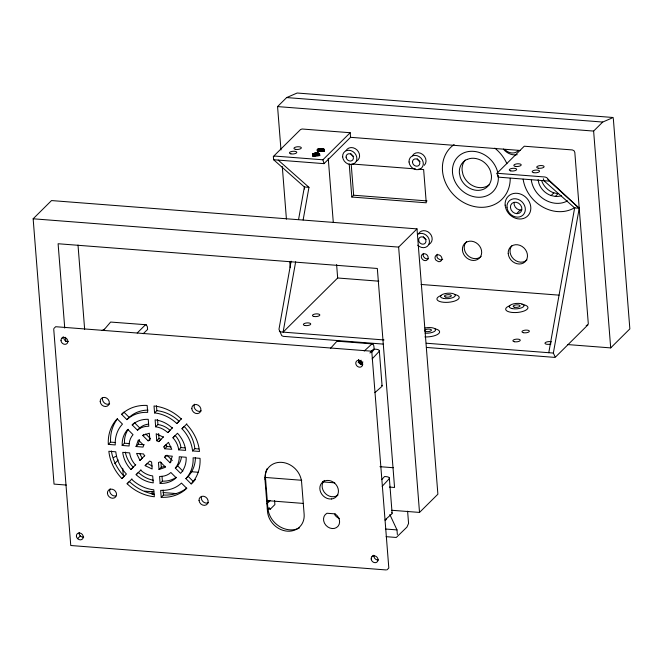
<?xml version="1.0" encoding="UTF-8"?>
<svg xmlns="http://www.w3.org/2000/svg" width="663" height="663" viewBox="0 0 663 663"><rect width="100%" height="100%" fill="white"/><g stroke="black" fill="none" stroke-linecap="round" stroke-linejoin="round"><path stroke-width="0.99" d="M136.039 446.539L138.327 439.95L143.664 445.287L143.042 447.086L136.039 446.539L138.31 444.285L139.57 439.561M267.496 511.405L264.968 479.299A19.766 16.906 45.2 0 1 281.841 462.368A19.766 16.906 45.2 0 1 301.607 482.134L304.135 514.248A19.766 16.906 45.2 0 1 287.261 531.171A19.766 16.906 45.2 0 1 267.496 511.405L267.86 508.09L265.482 477.816A21.746 18.597 45.2 0 1 266.957 468.824M291.132 261.189L278.966 329.287L281.692 335.611L283.25 336.348L383.139 344.089M298.574 219.511L304.383 186.983L273.628 159.742L273.355 156.501L300.53 129.55L302.096 129.003L350.188 132.724L350.553 137.316L324.016 163.645L273.628 159.742M295.665 261.769L283.101 332.13L337.666 277.996L378.855 281.187M303.132 219.967L308.958 187.339L278.203 160.098M548.782 352.708L574.639 207.925L543.884 180.676L543.328 178.753M555.064 356.735L553.356 353.064L579.222 208.281L547.911 179.109M164.697 457.437L165.319 455.647L172.322 456.185L170.035 462.774L164.697 457.437L166.968 455.183L172.305 460.52M264.968 479.299L265.482 477.816M426.392 347.437L555.122 357.415L587.741 325.052L588.305 323.759L574.821 152.415L574.025 150.741L572.351 149.937L524.251 146.216L496.977 173.275L498.079 177.129L549.412 181.107L579.222 208.281L574.639 207.925M312.571 154.131C312.331 156.733 317.643 155.88 319.234 154.811C320.428 151.951 310.939 152.258 312.671 156.004M103.594 330.298L110.622 322.052L146.175 324.746L147.327 326.61L147.625 329.445L143.167 333.738M330.58 348.299L336.68 341.511A4.906 1.657 -86.4 0 1 337.956 341.544M361.542 363.506L362.91 361.998M371.802 352.161L374.537 349.136L376.252 349.268A4.906 1.939 -5.4 0 1 378.996 351.589L372.117 358.948M381.822 479.548L384.557 476.515L386.28 476.647A4.906 1.939 -5.4 0 1 389.024 478.968L382.145 486.327M114.691 463.702L118.221 459.931M121.884 478.553L126.393 474.02A35.081 29.992 45.2 0 1 115.785 451.81L108.856 451.271A42.556 36.39 45.2 0 0 121.884 478.553L124.155 476.291A42.556 36.39 45.2 0 1 111.367 450.923M135.426 464.97A20.139 17.221 45.2 0 1 129.65 452.879L122.721 452.348A27.606 23.603 45.2 0 0 130.909 469.495L135.758 464.655M144.493 455.871L143.581 453.964L136.578 453.417L139.934 460.445L144.816 455.572M163.222 437.091L156.203 433.735L156.758 440.746L158.664 441.657L163.546 436.793M172.247 428.033A27.606 23.603 45.2 0 0 155.117 419.853L155.656 426.798A20.139 17.221 45.2 0 1 167.739 432.566L172.587 427.718M181.281 418.983A42.556 36.39 45.2 0 0 154.023 405.98L154.57 412.916A35.081 30.001 45.2 0 1 176.764 423.508L181.621 418.668M131.614 479.241A35.048 29.968 45.2 0 0 153.791 489.808L154.338 496.753A42.523 36.366 45.2 0 1 127.105 483.766L131.954 478.926M140.647 470.183A20.105 17.188 45.2 0 0 152.697 475.935L153.244 482.871A27.573 23.578 45.2 0 1 136.13 474.716L140.987 469.868M145.156 465.658L149.722 461.083L151.603 461.978L152.15 468.99L145.156 465.658L147.435 463.404L152.192 466.031M163.877 446.887L168.443 442.312L171.775 449.307L164.772 448.768L163.877 446.887L166.148 444.633L167.051 446.514L171.046 446.821M172.952 437.787L177.469 433.254A27.573 23.578 45.2 0 1 185.64 450.384L178.712 449.845A20.105 17.188 45.2 0 0 172.952 437.787L175.231 435.525A20.105 17.188 45.2 0 1 180.982 447.591L184.944 447.898M186.494 424.204A42.523 36.366 45.2 0 1 199.497 451.453L192.568 450.923A35.048 29.968 45.2 0 0 181.985 428.729L186.833 423.889M66.341 485.059L54.035 484.106L33.15 218.79L51.515 200.566L417.002 228.884L437.887 494.2L419.522 512.424L391.816 510.278M53.869 328.516L55.684 326.71L371.752 351.199L388.816 568.025L386.993 569.832M277.565 106.586L286.656 97.569L297.148 93.019L613.217 117.508L602.725 122.05L593.625 131.075L277.565 106.586L280.979 149.954M61.816 338.279L63.184 336.928M137.191 333.008L145.131 325.127L146.175 324.746M273.355 156.501L274.814 156.07L322.914 159.791L350.188 132.724M121.619 414.358A42.556 36.39 45.2 0 1 147.153 405.441L147.7 412.386A35.081 29.992 45.2 0 0 126.906 419.646L121.619 414.358L123.318 412.668M126.906 419.646L129.177 417.392A35.081 29.992 45.2 0 1 148.056 410.09M349.21 163.786L351.821 197.035L353.644 195.229L427.055 200.922M108.318 444.392A42.556 36.39 45.2 0 1 117.177 418.809L122.464 424.096A35.081 30.001 45.2 0 0 115.246 444.931L108.318 444.392L110.588 442.138A42.556 36.39 45.2 0 1 117.517 418.809M132.194 424.933A27.606 23.603 45.2 0 1 148.239 419.323L148.785 426.268A20.139 17.221 45.2 0 0 137.481 430.221L132.194 424.933L133.893 423.234M154.57 412.916L156.841 410.662L156.451 405.706M137.473 430.212L139.752 427.958A20.139 17.221 45.2 0 1 147.99 424.179M122.174 445.461A27.606 23.603 45.2 0 1 127.752 429.384L133.039 434.671A20.139 17.221 45.2 0 0 129.103 446L122.174 445.461L124.453 443.207A27.606 23.603 45.2 0 1 128.299 429.276M142.76 435.5L149.332 433.204L149.888 440.215L148.098 440.837L142.76 435.5L143.896 434.373M155.656 426.798L157.935 424.544L157.545 419.588M148.098 440.837L150.377 438.583L145.703 433.917M156.758 440.746L159.029 438.492L158.639 433.486M176.764 423.508L179.043 421.254A35.081 30.001 45.2 0 0 156.841 410.662M158.664 441.657L160.943 439.403L159.029 438.492M167.739 432.558L170.01 430.304A20.139 17.221 45.2 0 0 157.935 424.535M139.934 460.445L142.213 458.183L139.561 453.401M130.909 469.495L133.18 467.241A27.606 23.603 45.2 0 1 125.29 452.075M181.985 428.729L184.256 426.475A35.048 29.968 45.2 0 1 194.839 448.66L198.801 448.967M136.13 474.716L138.401 472.454A27.573 23.578 45.2 0 0 153.534 480.319M127.105 483.766L129.376 481.512A42.523 36.366 45.2 0 0 153.75 494.109M164.772 448.768L167.051 446.514M77.588 538.654L80.314 535.953M178.712 449.845L180.982 447.591M159.021 469.52L165.593 467.224L160.255 461.887L158.474 462.509L159.021 469.52L161.3 467.266L165.153 466.304M170.035 462.774L171.17 461.647M175.322 468.061A20.139 17.221 45.2 0 0 179.25 456.724L186.179 457.263A27.606 23.603 45.2 0 1 180.601 473.349L175.322 468.061L177.593 465.807A20.139 17.221 45.2 0 0 181.355 457.545M192.568 450.923L194.839 448.66M160.114 483.402A27.606 23.603 45.2 0 0 176.167 477.799L170.88 472.512A20.139 17.221 45.2 0 1 159.568 476.465L160.114 483.402L162.385 481.147A27.606 23.603 45.2 0 0 176.3 477.277M33.15 218.79L398.637 247.1L417.002 228.884M161.208 497.283A42.556 36.39 45.2 0 0 186.742 488.366L181.455 483.087A35.081 29.992 45.2 0 1 160.661 490.347L161.208 497.283L163.479 495.029A42.556 36.39 45.2 0 0 186.767 488.059M195.394 479.407A42.556 36.39 45.2 0 1 193.447 481.661L191.176 483.924L185.889 478.636L188.168 476.382A35.081 30.001 45.2 0 0 195.428 457.462M358.161 362.429L359.561 361.045L361.227 361.725L362.164 365.172M359.131 363.813L361.227 361.725M369.929 353.006L371.752 351.199M360.606 364.517L362.006 363.133M516.601 213.66L520.24 210.055M551.11 195.552L553.837 192.85L558.031 193.72L555.304 196.422L551.11 195.552A17.296 14.793 45.2 0 1 538.878 183.328L538.116 179.632M266.841 503.847L269.667 501.046A3.746 1.376 -85.6 0 0 270.007 500.573M267.728 509.201L269.203 507.742L270.305 509.151L274.896 504.593L274.573 500.565M371.984 556.63L373.352 555.279M567.453 344.553L610.698 347.901L629.85 328.898L613.325 118.52M364.219 351.042L371.628 344.213A4.906 1.956 -84.7 0 1 373.965 346.981L374.098 348.705L371.056 351.415M359.619 361.584L361.144 360.233M374.902 392.629L381.755 386.579A4.906 1.641 -3.7 0 0 381.722 385.319M384.93 520.007L391.775 513.966A4.906 1.641 -3.7 0 0 391.75 512.698M102.127 330.489L104.605 329.221M317.32 149.465L321.804 148.52L323.453 148.844L324.232 149.747L322.848 150.791L319.301 151.247L317.163 150.65L317.32 149.465L317.469 151.305M586.167 325.483L587.741 325.052M286.656 97.569L602.725 122.05M350.553 137.316L520.496 150.484M496.977 173.275L545.069 177.004L546.851 177.692L549.412 181.107M352.268 164.018L415.486 168.916M418.544 169.156L423.64 169.546L426.259 202.803L351.821 197.035M308.958 187.339L304.383 186.983L304.541 189.038M421.071 284.46L559.058 295.151M384.018 339.945L280.814 331.948L279.322 331.094M426.243 343.219L553.356 353.064M337.558 341.196L372.664 343.923M110.588 442.138L115.544 442.519M124.453 443.207L129.401 443.597M138.31 444.285L144.319 444.749M379.94 466.686L393.341 467.73M190.82 471.683L198.038 472.247M264.653 477.401L301.764 480.277M322.392 481.877L334.765 482.838M389.405 487.073L394.56 487.471L377.33 268.474L58.104 243.744L64.742 328.052M144.493 491.117L153.791 491.838M163.081 492.559L176.507 493.595M267.098 500.615L303.24 503.416M266.659 500.814L269.667 501.046M152.167 494.018L154.181 494.167M267.297 508.919L270.305 509.151M385.675 529.033L396.988 529.903L397.352 534.535M386.115 536.674L396.275 537.461L406.941 527.11L408.574 523.405L407.604 511.148M386.206 569.948L70.759 545.508L53.744 329.296M318.828 153.327L319.052 155.192M123.89 412.104L129.177 417.392M134.465 422.671L139.752 427.958M177.593 465.807L182.88 471.095M188.168 476.382L193.455 481.661M389.819 514.496L396.988 529.903M319.641 153.907L319.806 155.78M322.914 159.791L324.016 163.645M593.625 131.075L610.698 347.901M398.637 247.1L419.522 512.424M379.302 350.553L382.07 385.717M389.33 477.94L392.098 513.096M351.183 163.993L353.644 195.229M328.243 158.291L333.282 222.271M336.605 264.578L337.666 277.996M324.19 149.399L324.356 151.272M324.058 149.258L324.207 151.089M323.9 149.076L324.091 150.949M323.668 148.968L323.809 150.799M323.594 150.683L323.453 148.844L323.519 150.65M323.063 148.736L323.204 150.567M322.757 148.645L322.972 151.396M322.657 148.628L322.881 151.379M322.284 148.578L322.5 151.33M321.92 148.529L322.135 151.28M321.804 148.52L322.019 151.272M321.389 148.52L321.605 151.272M320.983 148.512L321.199 151.263M320.859 148.512L321.074 151.263M320.436 148.545L320.652 151.297M320.014 148.578L320.229 151.33M319.897 148.595L320.113 151.346M319.491 148.669L319.707 151.421M319.085 148.736L319.301 151.487M319.657 155.606L319.4 153.625L319.491 155.424M318.978 148.761L319.193 151.52M319.118 153.476L319.268 155.308M318.621 148.877L318.837 151.628M318.257 148.976L318.472 151.728M318.165 149.009L318.381 151.761M318.513 153.244L318.663 155.076M317.884 149.142L318.099 151.902M318.116 153.136L318.431 155.913M317.585 149.274L317.734 151.114M317.519 149.316L317.66 151.156M317.743 153.095L317.958 155.846M317.37 153.045L317.585 155.797M317.254 153.037L317.478 155.788M316.848 153.029L317.063 155.78M316.433 153.02L316.649 155.772M316.317 153.02L316.533 155.772M315.895 153.062L316.11 155.813M315.472 153.087L315.687 155.838M315.348 153.103L315.563 155.855M314.95 153.178L315.165 155.929M314.544 153.252L314.759 156.004M314.428 153.277L314.652 156.029M314.071 153.385L314.295 156.137M313.715 153.484L313.93 156.236M313.616 153.526L313.839 156.277M313.334 153.659L313.549 156.41M313.044 153.791L313.259 156.543M312.969 153.824L313.185 156.584M312.779 153.982L312.919 155.813M282.281 166.471L286.424 219.13M289.756 261.462L290.245 267.661M160.902 462.26L161.3 467.266M161.996 476.191L162.385 481.147M163.09 490.073L163.479 495.029M152.001 491.341L152.241 494.407M122.696 468.269L123.26 475.33M78.01 245.053L84.649 329.362M65.471 337.301L65.794 341.412M567.52 200.864A24.705 21.125 45.2 0 1 531.312 180.162M518.093 150.816A9.887 8.453 45.2 0 1 505.14 149.813M521.706 209.972A6.174 5.279 45.2 0 1 514.14 202.406M574.937 207.502A34.592 29.586 45.2 0 1 523.132 179.176M517.215 154.686A13.84 11.835 45.2 0 1 503.366 149.051M420.044 161.499A3.953 3.381 45.2 0 1 417.251 158.706M426.176 239.476A3.953 3.381 45.2 0 1 423.384 236.683M510.22 178.272A36.473 31.194 45.2 0 1 462.376 201.792A36.473 31.194 45.2 0 1 454.13 144.551M494.797 148.122A36.473 31.194 45.2 0 1 506.93 163.711M498.228 175.256A24.705 21.125 45.2 0 1 467.166 194.209A24.705 21.125 45.2 0 1 460.188 154.885A24.705 21.125 45.2 0 1 497.698 172.256M561.346 195.676A17.296 14.793 45.2 0 1 555.304 196.422M553.837 192.85A17.296 14.793 45.2 0 1 541.613 180.618M353.628 156.352A3.953 3.381 45.2 0 1 350.826 153.559M489.65 184.455A17.296 14.793 45.2 0 1 462.973 174.526L462.094 170.325A17.296 14.793 45.2 0 1 465.244 160.048M550.97 343.882A3.705 1.351 -4.5 0 1 545.773 344.014A3.705 1.351 -4.5 0 1 546.387 342.067A3.705 1.351 -4.5 0 1 551.575 341.934M454.719 294.488A11.172 4.077 -4.5 0 1 456.393 300.372A11.172 4.077 -4.5 0 1 439.967 301.582A11.172 4.077 -4.5 0 1 441.152 295.491M435.003 328.831A11.486 4.193 -4.5 0 1 438.409 333.854A11.486 4.193 -4.5 0 1 424.875 336.92M521.806 304.416A11.172 4.077 -4.5 0 1 525.941 310.135A11.172 4.077 -4.5 0 1 509.167 311.908A11.172 4.077 -4.5 0 1 509.897 305.676M412.436 155.788A7.691 6.58 45.2 0 1 422.787 154.512A7.691 6.58 45.2 0 1 424.337 165.278M346.045 150.658A7.658 6.547 45.2 0 1 357.1 150.053A7.658 6.547 45.2 0 1 356.512 161.126M418.577 233.766A7.691 6.58 45.2 0 1 429.674 233.152A7.691 6.58 45.2 0 1 429.085 244.266M424.552 330.464A3.464 1.26 -4.5 0 1 429.798 329.171A3.464 1.26 -4.5 0 1 429.881 331.301A3.464 1.26 -4.5 0 1 424.569 330.787M424.958 328.011A7.658 2.793 -4.5 0 1 435.624 329.809A7.658 2.793 -4.5 0 1 425.165 333.174M527.002 259.879A10.376 8.876 45.2 0 1 513.717 259.142A10.376 8.876 45.2 0 1 511.803 245.782M481.189 256.332A10.376 8.876 45.2 0 1 467.589 255.28A10.376 8.876 45.2 0 1 466.52 241.655M442.718 259.225A3.705 3.166 45.2 0 1 440.273 259.83L437.845 258.437A3.705 3.166 45.2 0 1 437.315 254.244M428.505 258.471A3.705 3.166 45.2 0 1 425.066 258.205L423.715 256.846A3.705 3.166 45.2 0 1 423.442 253.407M418.254 234.056A7.691 6.58 45.2 0 1 427.817 236.873A7.691 6.58 45.2 0 1 427.32 246.338A7.691 6.58 45.2 0 1 417.657 245.177M378.482 559.937A3.705 3.166 45.2 0 1 373.949 555.395M362.678 364.459A3.705 3.166 45.2 0 1 360.084 363.581L359.404 362.893A3.705 3.166 45.2 0 1 358.683 359.454M83.704 537.096A3.705 3.166 45.2 0 1 79.162 532.555M299.469 527.914A21.746 18.597 45.2 0 1 267.86 508.09M191.176 483.915A42.556 36.39 45.2 0 0 200.044 458.34L193.107 457.801A35.081 30.001 45.2 0 1 185.889 478.636M68.314 341.586A3.705 3.166 45.2 0 1 63.781 337.044M115.785 495.932A4.923 4.21 45.2 0 1 110.854 493.927A4.923 4.21 45.2 0 1 110.124 488.838M109.627 403.825A4.923 4.21 45.2 0 1 104.547 403.096A4.923 4.21 45.2 0 1 102.541 398.165M208.464 502.653A4.923 4.21 45.2 0 1 203.375 501.932A4.923 4.21 45.2 0 1 201.37 497.001M201.237 410.919A4.923 4.21 45.2 0 1 195.676 409.767A4.923 4.21 45.2 0 1 194.516 404.198M339.365 518.408A7.707 6.589 45.2 0 1 334.765 514.737M337.973 495.012A10.003 8.561 45.2 0 1 333.787 496.728L331.384 496.662A10.003 8.561 45.2 0 1 322.972 490.007A10.003 8.561 45.2 0 1 324.315 480.41M113.671 457.636A4.906 1.939 -5.4 0 1 116.274 456.351M386.43 518.781A4.906 1.956 -84.7 0 1 385.485 520.281M427.842 259.117L426.682 260.277A3.705 3.166 45.2 0 1 423.251 260.012L421.892 258.653A3.705 3.166 45.2 0 1 424.461 253.722A3.705 3.166 45.2 0 1 427.842 259.117M441.45 260.41L440.895 261.031A3.705 3.166 45.2 0 1 438.458 261.636L436.022 260.244A3.705 3.166 45.2 0 1 435.848 255.611A3.705 3.166 45.2 0 1 440.464 255.752A3.705 3.166 45.2 0 1 441.45 260.41M467.465 159.344L466.288 159.75A17.296 14.793 45.2 0 0 459.368 173.035L460.238 177.228A17.296 14.793 45.2 0 0 478.744 190.356A17.296 14.793 45.2 0 0 491.432 175.521L490.562 171.319A17.296 14.793 45.2 0 0 482.324 160.993C477.907 158.407 472.288 157.189 467.465 159.344M331.517 498.982L329.105 498.916A10.003 8.561 45.2 0 1 320.726 484.487A10.003 8.561 45.2 0 1 336.29 484.935A10.003 8.561 45.2 0 1 331.517 498.982M335.03 513.875L327.008 513.253A8.644 7.392 45.2 0 0 325.831 525.204A8.644 7.392 45.2 0 0 338.113 526.157A8.644 7.392 45.2 0 0 335.03 513.875M361.799 361.841L361.111 361.153A3.705 3.166 45.2 0 0 356.611 361.103A3.705 3.166 45.2 0 0 356.677 365.603L357.357 366.291A3.705 3.166 45.2 0 0 361.857 366.341A3.705 3.166 45.2 0 0 361.799 361.841M506.988 207.221A9.887 8.453 45.2 0 0 521.358 216.229A9.887 8.453 45.2 0 0 520.107 200.342A9.887 8.453 45.2 0 0 506.988 207.221M505.14 205.132A13.84 11.835 45.2 0 0 525.253 217.746A13.84 11.835 45.2 0 0 523.505 195.502A13.84 11.835 45.2 0 0 505.14 205.132M510.427 207.486A6.174 5.279 45.2 0 0 519.402 213.113A6.174 5.279 45.2 0 0 518.623 203.185A6.174 5.279 45.2 0 0 510.427 207.486M412.502 162.261A3.953 3.381 45.2 0 0 418.245 165.858A3.953 3.381 45.2 0 0 417.748 159.51A3.953 3.381 45.2 0 0 412.502 162.261M523.463 332.71A3.705 1.351 -4.5 0 0 529.339 331.376A3.705 1.351 -4.5 0 0 524.209 330.323A3.705 1.351 -4.5 0 0 523.463 332.71M418.635 240.23A3.953 3.381 45.2 0 0 424.386 243.835A3.953 3.381 45.2 0 0 423.881 237.478A3.953 3.381 45.2 0 0 418.635 240.23M346.086 157.114A3.953 3.381 45.2 0 0 351.829 160.719A3.953 3.381 45.2 0 0 351.332 154.363A3.953 3.381 45.2 0 0 346.086 157.114M295.441 149.349A3.705 1.351 -4.5 0 0 301.317 148.015A3.705 1.351 -4.5 0 0 296.187 146.962A3.705 1.351 -4.5 0 0 295.441 149.349M515.308 166.38A3.705 1.351 -4.5 0 0 521.193 165.054A3.705 1.351 -4.5 0 0 516.054 164.001A3.705 1.351 -4.5 0 0 515.308 166.38M510.767 170.897A3.705 1.351 -4.5 0 0 516.643 169.562A3.705 1.351 -4.5 0 0 511.505 168.51A3.705 1.351 -4.5 0 0 510.767 170.897M533.665 172.67A3.705 1.351 -4.5 0 0 539.549 171.336A3.705 1.351 -4.5 0 0 534.411 170.283A3.705 1.351 -4.5 0 0 533.665 172.67M538.215 168.162A3.705 1.351 -4.5 0 0 544.091 166.827A3.705 1.351 -4.5 0 0 538.961 165.775A3.705 1.351 -4.5 0 0 538.215 168.162M514.372 341.727A3.705 1.351 -4.5 0 0 520.248 340.401A3.705 1.351 -4.5 0 0 515.11 339.348A3.705 1.351 -4.5 0 0 514.372 341.727M313.939 316.475A3.705 1.351 -4.5 0 0 319.815 315.14A3.705 1.351 -4.5 0 0 314.676 314.088A3.705 1.351 -4.5 0 0 313.939 316.475M304.839 325.492A3.705 1.351 -4.5 0 0 310.723 324.166A3.705 1.351 -4.5 0 0 305.585 323.113A3.705 1.351 -4.5 0 0 304.839 325.492M508.223 253.606A10.376 8.876 45.2 0 0 523.306 263.062A10.376 8.876 45.2 0 0 521.996 246.379A10.376 8.876 45.2 0 0 508.223 253.606M462.418 250.05A10.376 8.876 45.2 0 0 477.501 259.515A10.376 8.876 45.2 0 0 476.191 242.832A10.376 8.876 45.2 0 0 462.418 250.05M512.201 308.61A7.45 2.718 -4.5 0 0 524.01 305.933A7.45 2.718 -4.5 0 0 513.684 303.82A7.45 2.718 -4.5 0 0 512.201 308.61M514.571 307.276A3.464 1.26 -4.5 0 0 520.057 306.033A3.464 1.26 -4.5 0 0 515.267 305.046A3.464 1.26 -4.5 0 0 514.571 307.276M445.826 297.082A3.464 1.26 -4.5 0 0 451.321 295.839A3.464 1.26 -4.5 0 0 446.522 294.861A3.464 1.26 -4.5 0 0 445.826 297.082M443.456 298.416A7.45 2.718 -4.5 0 0 455.266 295.739A7.45 2.718 -4.5 0 0 444.948 293.626A7.45 2.718 -4.5 0 0 443.456 298.416M290.9 153.857A3.705 1.351 -4.5 0 0 296.775 152.523A3.705 1.351 -4.5 0 0 291.637 151.479A3.705 1.351 -4.5 0 0 290.9 153.857M342.647 156.849A7.658 6.547 45.2 0 0 353.785 163.827A7.658 6.547 45.2 0 0 352.815 151.512A7.658 6.547 45.2 0 0 342.647 156.849M409.038 161.987A7.691 6.58 45.2 0 0 420.218 168.999A7.691 6.58 45.2 0 0 419.248 156.634A7.691 6.58 45.2 0 0 409.038 161.987M191.814 408.69A4.923 4.21 45.2 0 0 198.966 413.173A4.923 4.21 45.2 0 0 198.345 405.267A4.923 4.21 45.2 0 0 191.814 408.69M100.204 401.596A4.923 4.21 45.2 0 0 107.356 406.079A4.923 4.21 45.2 0 0 106.735 398.165A4.923 4.21 45.2 0 0 100.204 401.596M371.172 558.984A3.705 3.166 45.2 0 0 376.559 562.365A3.705 3.166 45.2 0 0 376.087 556.406A3.705 3.166 45.2 0 0 371.172 558.984M107.423 493.33A4.923 4.21 45.2 0 0 114.575 497.814A4.923 4.21 45.2 0 0 113.953 489.907A4.923 4.21 45.2 0 0 107.423 493.33M76.394 536.143A3.705 3.166 45.2 0 0 81.781 539.525A3.705 3.166 45.2 0 0 81.309 533.566A3.705 3.166 45.2 0 0 76.394 536.143M199.033 500.424A4.923 4.21 45.2 0 0 206.185 504.916A4.923 4.21 45.2 0 0 205.563 497.001A4.923 4.21 45.2 0 0 199.033 500.424M61.004 340.633A3.705 3.166 45.2 0 0 66.391 344.014A3.705 3.166 45.2 0 0 65.919 338.055A3.705 3.166 45.2 0 0 61.004 340.633"/></g></svg>
